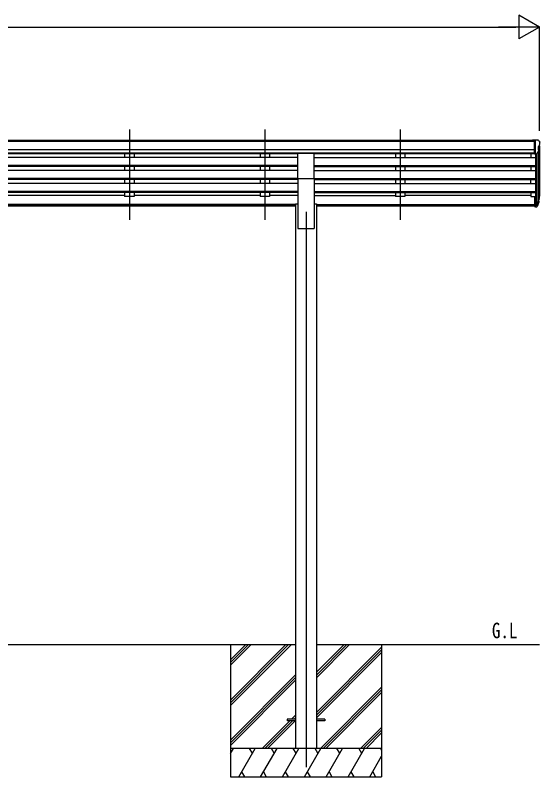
# Model space of a CAD drawing. Units: millimetres, scale not verified. Extents: x -10512 to 10512, y -7425 to 7425.
# Drawn here: x -400 to 2374, y -4212 to -184 of the extents above; entities that cross this region are included whole.
import ezdxf
from ezdxf.enums import TextEntityAlignment as Align

# ---------------------------------------------------------------- set-up
doc = ezdxf.new("R2010")
doc.units = ezdxf.units.MM
doc.header["$LTSCALE"] = 40
for name, color, linetype in [('0-2_USER1', 3, 'Continuous'), ('0-3_YKK_12', 2, 'Continuous'), ('0-4_YKK_13', 4, 'Continuous'), ('0-5_YKK_A1', 4, 'Continuous'), ('0-6_YKK_D', 6, 'Continuous')]:
    doc.layers.add(name, color=color, linetype=linetype)
doc.styles.add('ＭＳ ゴシック', font='')
doc.styles.get('ＭＳ ゴシック').set_extended_font_data('MS Gothic')

msp = doc.modelspace()

# ---------------------------------------------------------------- linework, layer by layer
at = {"layer": '0-3_YKK_12'}
for p, q in [((203.55, -789.39), (203.55, -1266.9)), ((203.55, -789.39), (203.55, -1266.9)), ((919.55, -789.39), (919.55, -1266.9)), ((919.55, -789.39), (919.55, -1266.9)), ((1635.55, -789.39), (1635.55, -1266.9)), ((1635.55, -789.39), (1635.55, -1266.9)), ((1137.55, -1223.94), (1137.55, -4162.5))]:
    msp.add_line(p, q, dxfattribs=at)
at = {"layer": '0-4_YKK_13'}
for p, q in [((2345.05, -845.13), (2335.05, -845.22)), ((2335.05, -846.74), (2335.05, -845.22)), ((2345.05, -917.12), (2345.05, -845.13)), ((2363.55, -845.13), (2345.05, -845.13)), ((2351.55, -918.12), (2351.55, -845.13)), ((2363.55, -845.13), (2365.88, -845.28)), ((2366.64, -845.7), (2370.71, -851.51)), ((2365.55, -879.65), (2365.55, -895.92)), ((2371.02, -876.32), (2365.7, -879.39)), ((2373.55, -854.5), (2373.55, -855.13)), ((1095.05, -1048.56), (1095.05, -913.34)), ((1095.05, -913.34), (1180.05, -913.34)), ((1180.05, -1048.56), (1180.05, -913.34)), ((2345.05, -917.12), (2351.55, -917.12)), ((2351.55, -918.12), (2356.76, -917.8)), ((2359.17, -916.3), (2368.18, -900.71)), ((1095.05, -1048.56), (1180.05, -1048.56)), ((2345.05, -1142.51), (2345.05, -1196.55)), ((2345.05, -1142.51), (2351.55, -1142.51)), ((2351.55, -1142.51), (2351.55, -1197.29)), ((2369.85, -1155.33), (2366.58, -1162.39)), ((2370.46, -1156.7), (2366.58, -1164.65)), ((2368.14, -1167.98), (2367.8, -1172.38)), ((2345.05, -1182.65), (2351.55, -1182.65)), ((2345.05, -1187.53), (2351.55, -1187.53)), ((2345.05, -1196.55), (2351.55, -1196.55)), ((2351.55, -1187.55), (2356.68, -1187.55)), ((2351.55, -1189.35), (2356.4, -1189.35)), ((2351.55, -1197.29), (2356.4, -1197.29)), ((2357.98, -1186.87), (2365.74, -1171.46)), ((2367.19, -1171.82), (2358.99, -1188)), ((2367.8, -1172.38), (2358.99, -1195.93)), ((1037.55, -3908), (1037.55, -3917)), ((1082.55, -3908), (1037.55, -3908)), ((1082.55, -3917), (1037.55, -3917)), ((1237.55, -3908), (1192.55, -3908)), ((1237.55, -3917), (1192.55, -3917)), ((1237.55, -3908), (1237.55, -3917))]:
    msp.add_line(p, q, dxfattribs=at)
for centre, radius, start, end in [((2365.82, -846.27), 1, 35, 86.5), ((2365.85, -879.65), 0.3, 120, 180), ((2370.55, -854.5), 3, 0, 87), ((2366.64, -871.94), 6.18, 315.00103, 354.2965), ((2171.55, -855.13), 202, 355.05096, 0), ((2356.58, -914.8), 3, 273.5, 330), ((2365.85, -895.92), 0.3, 180, 265.2833), ((2365.58, -899.21), 3, 330, 85.2833), ((2340.96, -1145.83), 30.41, 341.80266, 352.8448), ((2342.37, -1147.59), 29.53, 342.01856, 353.49194)]:
    msp.add_arc(centre, radius, start, end, dxfattribs=at)
for centre, major_axis, ratio, start_param, end_param in [((2366.84, -1167.98), (-1.3, 0), 0.90356, 2.9359903, 4.9130961), ((2283.69, -1141.34), (-87.93, 4.42), 0.541684, 3.060334, 3.2172517), ((2282.9, -1148.02), (89.06, 1.43), 0.57596, 6.1985533, 6.3701348), ((2356.4, -1186.64), (3, 0), 0.90356, 4.712389, 5.7595865), ((2356.4, -1194.58), (-3, 0), 0.90356, 1.5707963, 2.6179939), ((2356.68, -1186.19), (1.5, 0), 0.90356, 4.712389, 5.7595865), ((2281.63, -1147.92), (88.05, 0), 0.90356, 5.9828017, 6.0168888), ((2280.92, -1151.79), (89.07, 0), 0.90356, 6.0316505, 6.077583)]:
    msp.add_ellipse(centre, major_axis=major_axis, ratio=ratio, start_param=start_param, end_param=end_param, dxfattribs=at)
at = {"layer": '0-5_YKK_A1'}
for p, q in [((2345.05, -846.74), (-3369.95, -846.74)), ((2345.05, -851.95), (-3369.95, -851.95)), ((2371.55, -875.71), (2371.55, -1142.15)), ((2345.05, -895.48), (-3369.95, -895.48)), ((2345.05, -913.34), (-3369.95, -913.34)), ((1095.05, -916.58), (-2119.95, -916.58)), ((178.55, -916.58), (178.55, -937.04)), ((228.55, -916.58), (228.55, -937.04)), ((894.55, -916.58), (894.55, -937.04)), ((944.55, -916.58), (944.55, -937.04)), ((2345.05, -916.68), (1180.05, -916.68)), ((1610.55, -916.58), (1610.55, -937.04)), ((1660.55, -916.58), (1660.55, -937.04)), ((2326.55, -916.58), (2326.55, -937.04)), ((2351.55, -918.12), (2351.55, -1142.51)), ((2357.55, -917.64), (2357.56, -1187.29)), ((2366.58, -903.48), (2366.58, -1168.86)), ((1095.05, -937.04), (-2119.95, -937.04)), ((1180.05, -937.04), (2351.55, -937.04)), ((1095.05, -978.91), (-2119.95, -978.91)), ((1095.05, -980.41), (-2119.95, -980.41)), ((1095.05, -984.73), (-2119.95, -984.73)), ((1095.05, -1005.53), (-2119.95, -1005.53)), ((178.55, -984.73), (178.55, -1005.53)), ((228.55, -984.73), (228.55, -1005.53)), ((894.55, -984.73), (894.55, -1005.53)), ((944.55, -984.73), (944.55, -1005.53)), ((1180.05, -978.91), (2351.55, -978.91)), ((1180.05, -980.41), (2351.55, -980.41)), ((1180.05, -984.73), (2351.55, -984.73)), ((1180.05, -1005.53), (2351.55, -1005.53)), ((1610.55, -984.73), (1610.55, -1005.53)), ((1660.55, -984.73), (1660.55, -1005.53)), ((2326.55, -984.73), (2326.55, -1005.53)), ((1095.05, -1047.41), (-2119.95, -1047.41)), ((1095.05, -1048.9), (-2119.95, -1048.9)), ((1095.05, -1053.22), (-2119.95, -1053.22)), ((1095.05, -1074.02), (-2119.95, -1074.02)), ((178.55, -1053.22), (178.55, -1074.02)), ((228.55, -1053.22), (228.55, -1074.02)), ((894.55, -1053.22), (894.55, -1074.02)), ((944.55, -1053.22), (944.55, -1074.02)), ((1095.05, -1048.56), (1095.05, -1312.5)), ((1180.05, -1047.41), (2351.55, -1047.41)), ((1180.05, -1048.56), (1180.05, -1312.5)), ((1180.05, -1048.9), (2351.55, -1048.9)), ((1180.05, -1053.22), (2351.55, -1053.22)), ((1180.05, -1074.02), (2351.55, -1074.02)), ((1610.55, -1053.22), (1610.55, -1074.02)), ((1660.55, -1053.22), (1660.55, -1074.02)), ((2326.55, -1074.02), (2326.55, -1053.22)), ((1095.05, -1115.9), (-2119.95, -1115.9)), ((1095.05, -1117.4), (-2119.95, -1117.4)), ((1095.05, -1121.71), (-2119.95, -1121.71)), ((178.55, -1121.71), (178.55, -1143.15)), ((228.55, -1121.71), (228.55, -1143.15)), ((894.55, -1121.71), (894.55, -1143.15)), ((944.55, -1121.71), (944.55, -1143.15)), ((1180.05, -1115.9), (2351.55, -1115.9)), ((1180.05, -1117.4), (2351.55, -1117.4)), ((1180.05, -1121.71), (2351.55, -1121.71)), ((1610.55, -1121.71), (1610.55, -1143.15)), ((1660.55, -1121.71), (1660.55, -1143.15)), ((2326.55, -1121.71), (2326.55, -1143.15)), ((178.55, -1138.2), (-487.45, -1138.2)), ((228.55, -1143.15), (178.55, -1143.15)), ((894.55, -1138.2), (228.55, -1138.2)), ((944.55, -1143.15), (894.55, -1143.15)), ((1095.05, -1138.2), (944.55, -1138.2)), ((1180.05, -1138.2), (1610.55, -1138.2)), ((1660.55, -1143.15), (1610.55, -1143.15)), ((2326.55, -1138.2), (1660.55, -1138.2)), ((2326.55, -1143.15), (2345.05, -1143.15)), ((1082.55, -1185.22), (-2107.45, -1185.22)), ((1082.55, -1186.61), (-2107.45, -1186.61)), ((1082.55, -1194.3), (-2107.45, -1194.3)), ((1082.55, -1182.5), (1082.55, -4062.5)), ((1082.55, -1182.5), (1095.05, -1182.5)), ((1180.05, -1182.5), (1192.55, -1182.5)), ((1192.55, -1182.5), (1192.55, -4062.5)), ((1192.55, -1185.22), (2345.05, -1185.22)), ((1192.55, -1186.61), (2345.05, -1186.61)), ((2345.05, -1194.3), (1192.55, -1194.3)), ((1095.05, -1312.5), (1180.05, -1312.5)), ((-2107.45, -3512.5), (1082.55, -3512.5)), ((737.55, -3512.5), (737.55, -4212.5)), ((737.55, -3806.68), (1031.73, -3512.5)), ((737.55, -3820.82), (1045.87, -3512.5)), ((737.55, -3834.96), (1060.01, -3512.5)), ((737.55, -3622.83), (847.88, -3512.5)), ((737.55, -3608.69), (833.74, -3512.5)), ((737.55, -3594.55), (819.6, -3512.5)), ((1192.55, -3512.5), (2371.55, -3512.5)), ((1192.55, -3688.33), (1368.38, -3512.5)), ((1192.55, -3674.19), (1354.24, -3512.5)), ((1192.55, -3660.05), (1340.1, -3512.5)), ((1192.55, -3872.18), (1537.55, -3527.18)), ((1192.55, -3886.32), (1537.55, -3541.32)), ((1537.55, -3512.5), (1537.55, -4212.5)), ((1192.55, -3900.46), (1537.55, -3555.46)), ((737.55, -4018.81), (1082.55, -3673.81)), ((737.55, -4032.95), (1082.55, -3687.95)), ((737.55, -4047.09), (1082.55, -3702.09)), ((1214.36, -4062.5), (1537.55, -3739.31)), ((1228.5, -4062.5), (1537.55, -3753.45)), ((1242.64, -4062.5), (1537.55, -3767.59)), ((1060.49, -3908), (1082.55, -3885.94)), ((1074.63, -3908), (1082.55, -3900.08)), ((905.99, -4062.5), (1051.49, -3917)), ((920.13, -4062.5), (1065.63, -3917)), ((934.28, -4062.5), (1079.78, -3917)), ((1426.49, -4062.5), (1537.55, -3951.44)), ((1440.63, -4062.5), (1537.55, -3965.58)), ((1454.78, -4062.5), (1537.55, -3979.73)), ((1537.55, -4062.5), (737.55, -4062.5)), ((737.55, -4090), (753.43, -4062.5)), ((782.3, -4212.5), (868.9, -4062.5)), ((853.9, -4088.48), (838.9, -4062.5)), ((897.77, -4212.5), (984.37, -4062.5)), ((969.37, -4088.48), (954.37, -4062.5)), ((1013.24, -4212.5), (1099.84, -4062.5)), ((1084.84, -4088.48), (1069.84, -4062.5)), ((1128.71, -4212.5), (1215.31, -4062.5)), ((1200.31, -4088.48), (1185.31, -4062.5)), ((1244.18, -4212.5), (1330.78, -4062.5)), ((1315.78, -4088.48), (1300.78, -4062.5)), ((1359.65, -4212.5), (1446.25, -4062.5)), ((1416.25, -4062.5), (1431.25, -4088.48)), ((1531.72, -4062.5), (1537.55, -4072.6)), ((1475.12, -4212.5), (1537.55, -4104.36)), ((797.29, -4186.52), (812.29, -4212.5)), ((912.76, -4186.52), (927.76, -4212.5)), ((1028.24, -4186.52), (1043.24, -4212.5)), ((1143.71, -4186.52), (1158.7, -4212.5)), ((1259.18, -4186.52), (1274.17, -4212.5)), ((1374.65, -4186.52), (1389.64, -4212.5)), ((1490.11, -4186.52), (1505.11, -4212.5)), ((737.55, -4212.5), (1537.55, -4212.5))]:
    msp.add_line(p, q, dxfattribs=at)
at = {"layer": '0-6_YKK_D'}
for p, q in [((2371.55, -246.74), (2263.3, -184.24)), ((2263.3, -184.24), (2263.3, -309.24)), ((-3271.45, -246.74), (2246.55, -246.74)), ((2371.55, -246.74), (2155.04, -246.74)), ((2371.55, -246.74), (2263.3, -309.24)), ((2371.55, -795.13), (2371.55, -245.74))]:
    msp.add_line(p, q, dxfattribs=at)

# ---------------------------------------------------------------- texts
at = {"layer": '0-2_USER1', "style": 'ＭＳ ゴシック', "width": 0.8}
msp.add_text('G.L', height=82.48, dxfattribs=at).set_placement((2120.5, -3504.5), align=Align.BOTTOM_LEFT)

doc.saveas('drawing.dxf')
